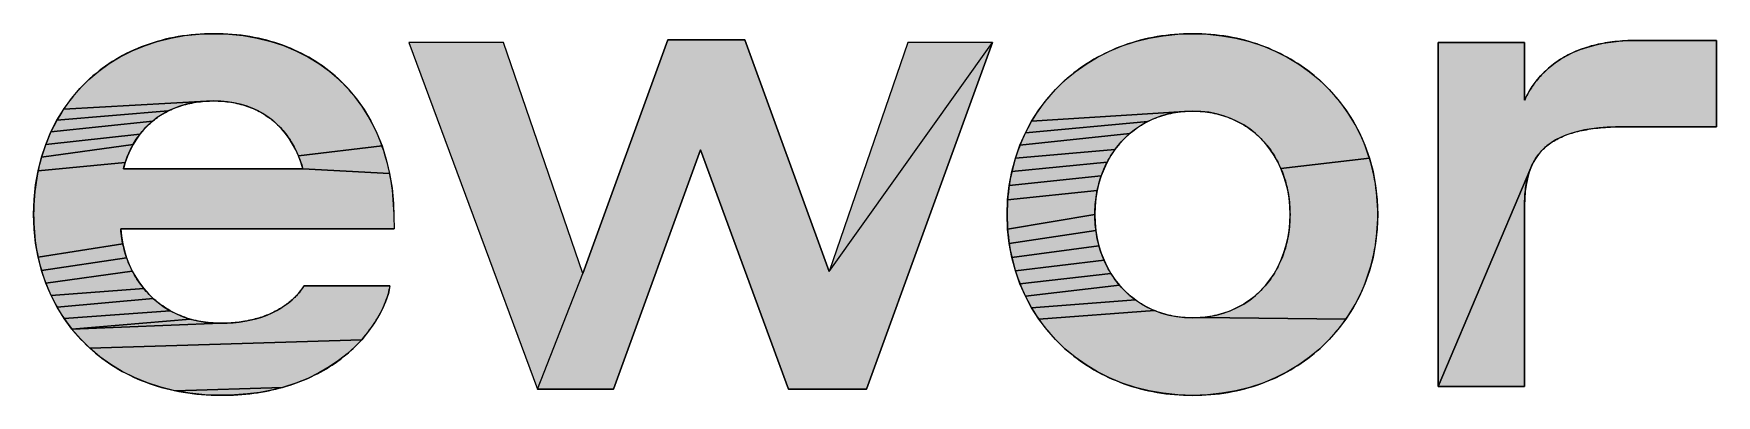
# Model space of a CAD drawing. Header units: millimetres. Extents: x 0 to 594, y 0 to 420.
# Drawn here: x 514.86 to 538.75, y 74.29 to 79.43 of the extents above; entities that cross this region are included whole.
import ezdxf

# ---------------------------------------------------------------- set-up
doc = ezdxf.new("R2010")
doc.units = ezdxf.units.MM
doc.header["$LTSCALE"] = 32.67
doc.layers.get('0').update_dxf_attribs({"linetype": 'CONTINUOUS'})

msp = doc.modelspace()

# ---------------------------------------------------------------- hatches: boundary and pattern name
at = {"linetype": 'CONTINUOUS'}
for points in [[(517.206, 79.421), (517.416, 79.428), (517.628, 79.421), (517.834, 79.401), (518.032, 79.366), (518.223, 79.319), (518.407, 79.259), (518.582, 79.186), (518.749, 79.101), (518.907, 79.004), (519.056, 78.896), (519.195, 78.776), (519.324, 78.645), (519.442, 78.503), (519.55, 78.351), (519.646, 78.188), (519.731, 78.016), (519.804, 77.834), (518.617, 77.693), (518.578, 77.779), (518.534, 77.86), (518.486, 77.937), (518.434, 78.009), (518.377, 78.076), (518.317, 78.138), (518.252, 78.195), (518.184, 78.247), (518.112, 78.293), (518.037, 78.335), (517.958, 78.371), (517.875, 78.402), (517.79, 78.427), (517.701, 78.447), (517.609, 78.461), (517.514, 78.47), (517.416, 78.472), (517.313, 78.469), (515.285, 78.358), (515.393, 78.507), (515.512, 78.647), (515.642, 78.776), (515.781, 78.895), (515.93, 79.003), (516.088, 79.099), (516.254, 79.184), (516.43, 79.257), (516.613, 79.318), (516.803, 79.366), (517.001, 79.4)], [(524.955, 79.342), (526.152, 76.049), (528.47, 79.303), (526.684, 74.378), (525.573, 74.378), (524.327, 77.777), (523.091, 74.378), (522.01, 74.378), (522.657, 76.02), (523.864, 79.342)], [(531.316, 79.428), (531.526, 79.421), (531.73, 79.399), (531.929, 79.364), (532.122, 79.315), (532.308, 79.254), (532.487, 79.179), (532.658, 79.093), (532.82, 78.995), (532.974, 78.886), (533.118, 78.766), (533.253, 78.635), (533.377, 78.495), (533.49, 78.345), (533.592, 78.187), (533.682, 78.019), (533.759, 77.844), (533.824, 77.661), (532.566, 77.514), (532.521, 77.61), (532.469, 77.7), (532.412, 77.786), (532.348, 77.867), (532.279, 77.942), (532.204, 78.011), (532.124, 78.075), (532.039, 78.132), (531.948, 78.182), (531.854, 78.225), (531.754, 78.261), (531.651, 78.29), (531.543, 78.311), (531.431, 78.323), (531.316, 78.328), (531.199, 78.323), (529.028, 78.187), (529.13, 78.345), (529.243, 78.495), (529.367, 78.635), (529.501, 78.766), (529.646, 78.886), (529.8, 78.995), (529.963, 79.093), (530.134, 79.179), (530.314, 79.254), (530.501, 79.315), (530.695, 79.364), (530.896, 79.399), (531.103, 79.421)], [(537.484, 79.329), (537.61, 79.332), (538.75, 79.332), (538.75, 78.106), (537.446, 78.106), (537.319, 78.104), (537.199, 78.098), (537.085, 78.089), (536.979, 78.076), (536.878, 78.06), (536.784, 78.039), (536.696, 78.015), (536.614, 77.987), (536.539, 77.955), (536.468, 77.919), (536.404, 77.879), (536.345, 77.835), (536.287, 77.783), (536.235, 77.726), (536.19, 77.663), (536.15, 77.596), (536.116, 77.524), (534.8, 74.417), (534.8, 79.303), (536.027, 79.303), (536.027, 78.482), (536.055, 78.542), (536.091, 78.608), (536.136, 78.678), (536.189, 78.752), (536.253, 78.827), (536.327, 78.902), (536.39, 78.958), (536.46, 79.012), (536.537, 79.064), (536.622, 79.113), (536.714, 79.159), (536.815, 79.201), (536.924, 79.238), (537.042, 79.27), (537.143, 79.292), (537.25, 79.309), (537.364, 79.321)], [(516.849, 78.367), (516.768, 78.33), (515.188, 78.2), (515.285, 78.358), (517.313, 78.469), (517.213, 78.46), (517.116, 78.446), (517.023, 78.425), (516.934, 78.399)], [(516.423, 78.067), (516.367, 78), (515.03, 77.856), (515.103, 78.032), (516.548, 78.187), (516.484, 78.13)], [(516.617, 78.24), (516.548, 78.187), (515.103, 78.032), (515.188, 78.2), (516.768, 78.33), (516.69, 78.287)], [(530.5, 78.072), (530.42, 78.008), (528.862, 77.844), (528.939, 78.019), (530.677, 78.18), (530.586, 78.129)], [(530.772, 78.224), (530.677, 78.18), (528.939, 78.019), (529.028, 78.187), (531.199, 78.323), (531.086, 78.31), (530.977, 78.289), (530.873, 78.26)], [(516.316, 77.929), (516.27, 77.853), (514.969, 77.672), (515.03, 77.856), (516.367, 78)], [(530.275, 77.863), (530.211, 77.782), (528.797, 77.661), (528.862, 77.844), (530.42, 78.008), (530.345, 77.939)], [(516.191, 77.688), (516.159, 77.599), (514.921, 77.48), (514.969, 77.672), (516.27, 77.853), (516.228, 77.773)], [(519.804, 77.834), (519.865, 77.643), (519.912, 77.443), (518.681, 77.507), (518.651, 77.602), (518.617, 77.693)], [(530.153, 77.696), (530.101, 77.605), (528.747, 77.47), (528.797, 77.661), (530.211, 77.782)], [(533.824, 77.661), (533.875, 77.47), (533.912, 77.273), (533.935, 77.07), (533.942, 76.86), (533.935, 76.65), (533.912, 76.447), (533.875, 76.249), (533.824, 76.059), (533.759, 75.876), (533.682, 75.7), (533.592, 75.533), (533.49, 75.374), (531.431, 75.396), (531.543, 75.409), (531.651, 75.43), (531.754, 75.458), (531.854, 75.494), (531.948, 75.538), (532.039, 75.588), (532.124, 75.645), (532.204, 75.708), (532.279, 75.778), (532.348, 75.853), (532.412, 75.934), (532.469, 76.019), (532.521, 76.11), (532.566, 76.206), (532.605, 76.306), (532.638, 76.409), (532.663, 76.517), (532.682, 76.628), (532.693, 76.743), (532.697, 76.86), (532.693, 76.977), (532.682, 77.092), (532.663, 77.203), (532.638, 77.31), (532.605, 77.414), (532.566, 77.514)], [(518.681, 77.507), (519.912, 77.443), (519.947, 77.234), (519.968, 77.017), (519.975, 76.657), (516.093, 76.657), (516.105, 76.55), (516.123, 76.445), (514.921, 76.256), (514.886, 76.451), (514.865, 76.653), (514.857, 76.86), (514.865, 77.073), (514.886, 77.28), (514.921, 77.48), (516.159, 77.599), (516.132, 77.507)], [(530.056, 77.51), (530.017, 77.41), (528.71, 77.273), (528.747, 77.47), (530.101, 77.605)], [(536.027, 76.985), (536.027, 74.417), (534.8, 74.417), (536.116, 77.524), (536.088, 77.447), (536.066, 77.365), (536.048, 77.278), (536.036, 77.186), (536.029, 77.088)], [(529.94, 77.089), (529.929, 76.976), (529.925, 76.86), (528.687, 76.65), (528.68, 76.86), (528.687, 77.07), (529.959, 77.2)], [(529.984, 77.307), (529.959, 77.2), (528.687, 77.07), (528.71, 77.273), (530.017, 77.41)], [(529.929, 76.744), (529.94, 76.631), (528.71, 76.447), (528.687, 76.65), (529.925, 76.86)], [(529.959, 76.52), (529.984, 76.413), (528.747, 76.249), (528.71, 76.447), (529.94, 76.631)], [(516.148, 76.343), (516.178, 76.244), (514.969, 76.066), (514.921, 76.256), (516.123, 76.445)], [(516.215, 76.149), (516.258, 76.057), (515.031, 75.884), (514.969, 76.066), (516.178, 76.244)], [(530.017, 76.31), (530.056, 76.21), (528.797, 76.059), (528.747, 76.249), (529.984, 76.413)], [(516.361, 75.887), (516.421, 75.809), (515.105, 75.709), (515.031, 75.884), (516.258, 76.057), (516.307, 75.97)], [(530.101, 76.115), (530.153, 76.024), (528.862, 75.876), (528.797, 76.059), (530.056, 76.21)], [(530.211, 75.938), (530.275, 75.857), (528.939, 75.7), (528.862, 75.876), (530.153, 76.024)], [(516.486, 75.735), (516.556, 75.666), (515.192, 75.542), (515.105, 75.709), (516.421, 75.809)], [(518.68, 75.816), (518.7, 75.846), (519.917, 75.846), (519.894, 75.739), (519.854, 75.62), (519.797, 75.491), (519.722, 75.357), (519.628, 75.22), (519.516, 75.082), (515.655, 74.961), (515.523, 75.092), (515.401, 75.233), (517.513, 75.315), (517.605, 75.317), (517.692, 75.322), (517.775, 75.331), (517.854, 75.343), (517.928, 75.357), (518.016, 75.379), (518.098, 75.404), (518.174, 75.432), (518.244, 75.463), (518.308, 75.496), (518.367, 75.53), (518.421, 75.565), (518.47, 75.601), (518.528, 75.648), (518.577, 75.695), (518.619, 75.739), (518.653, 75.779)], [(530.42, 75.711), (530.5, 75.648), (529.028, 75.533), (528.939, 75.7), (530.275, 75.857), (530.345, 75.781)], [(516.712, 75.545), (516.797, 75.493), (515.29, 75.383), (515.192, 75.542), (516.556, 75.666), (516.632, 75.603)], [(530.677, 75.539), (530.772, 75.496), (529.13, 75.374), (529.028, 75.533), (530.5, 75.648), (530.586, 75.59)], [(516.981, 75.408), (517.079, 75.375), (515.401, 75.233), (515.29, 75.383), (516.797, 75.493), (516.887, 75.448)], [(517.513, 75.315), (515.401, 75.233), (517.079, 75.375), (517.182, 75.349), (517.288, 75.33), (517.399, 75.319)], [(531.316, 75.392), (531.431, 75.396), (533.49, 75.374), (533.377, 75.225), (533.253, 75.084), (533.118, 74.954), (532.974, 74.834), (532.82, 74.725), (532.658, 74.627), (532.487, 74.54), (532.308, 74.466), (532.122, 74.404), (531.929, 74.355), (531.73, 74.32), (531.526, 74.298), (531.316, 74.291), (531.103, 74.298), (530.896, 74.32), (530.695, 74.355), (530.501, 74.404), (530.314, 74.466), (530.134, 74.54), (529.963, 74.627), (529.8, 74.725), (529.646, 74.834), (529.501, 74.954), (529.367, 75.084), (529.243, 75.225), (529.13, 75.374), (530.772, 75.496), (530.873, 75.459), (530.977, 75.43), (531.086, 75.409), (531.199, 75.396)], [(519.418, 74.98), (519.309, 74.881), (519.188, 74.785), (519.054, 74.694), (518.908, 74.61), (518.75, 74.532), (518.578, 74.464), (518.393, 74.405), (516.864, 74.357), (516.664, 74.406), (516.472, 74.469), (516.29, 74.544), (516.116, 74.631), (515.953, 74.73), (515.799, 74.84), (515.655, 74.961), (519.516, 75.082)], [(518.235, 74.366), (518.068, 74.334), (517.893, 74.311), (517.707, 74.297), (517.513, 74.292), (517.289, 74.299), (517.073, 74.321), (516.864, 74.357), (518.393, 74.405)]]:
    msp.add_hatch(color=7, dxfattribs=at).paths.add_polyline_path(points)

# ---------------------------------------------------------------- linework, layer by layer
at = {"color": 7, "linetype": 'CONTINUOUS'}
for p, q in [((523.864, 79.342), (522.657, 76.02)), ((524.955, 79.342), (523.864, 79.342)), ((526.152, 76.049), (524.955, 79.342)), ((538.75, 79.332), (537.61, 79.332)), ((538.75, 78.106), (538.75, 79.332)), ((521.527, 79.303), (520.185, 79.303)), ((520.185, 79.303), (522.01, 74.378)), ((522.657, 76.02), (521.527, 79.303)), ((527.272, 79.303), (526.152, 76.049)), ((526.684, 74.378), (528.47, 79.303)), ((528.47, 79.303), (527.272, 79.303)), ((536.027, 79.303), (534.8, 79.303)), ((534.8, 79.303), (534.8, 74.417)), ((536.027, 78.482), (536.027, 79.303)), ((537.446, 78.106), (538.75, 78.106)), ((523.091, 74.378), (524.327, 77.777)), ((524.327, 77.777), (525.573, 74.378)), ((518.681, 77.507), (516.132, 77.507)), ((536.027, 74.417), (536.027, 76.985)), ((516.093, 76.657), (519.975, 76.657)), ((519.917, 75.846), (518.7, 75.846)), ((522.01, 74.378), (523.091, 74.378)), ((525.573, 74.378), (526.684, 74.378)), ((534.8, 74.417), (536.027, 74.417))]:
    msp.add_line(p, q, dxfattribs=at)
for points in [[(517.416, 79.428), (517.351, 79.428), (517.285, 79.426), (517.221, 79.422), (517.157, 79.418), (517.094, 79.411), (517.031, 79.404), (516.969, 79.395), (516.907, 79.386), (516.846, 79.374), (516.786, 79.362), (516.727, 79.348), (516.668, 79.333), (516.61, 79.317), (516.553, 79.3), (516.496, 79.281), (516.44, 79.261), (516.385, 79.24), (516.331, 79.218), (516.277, 79.195), (516.224, 79.17), (516.172, 79.145), (516.121, 79.118), (516.071, 79.09), (516.022, 79.061), (515.973, 79.031), (515.925, 79), (515.878, 78.967), (515.832, 78.934), (515.787, 78.9), (515.743, 78.864), (515.7, 78.828), (515.657, 78.791), (515.616, 78.752), (515.576, 78.713), (515.536, 78.672), (515.498, 78.631), (515.46, 78.588), (515.424, 78.545), (515.388, 78.501), (515.354, 78.456), (515.321, 78.41), (515.288, 78.363), (515.257, 78.315), (515.227, 78.266), (515.198, 78.216), (515.17, 78.166), (515.143, 78.114), (515.117, 78.062), (515.093, 78.009), (515.069, 77.955), (515.047, 77.901), (515.026, 77.845), (515.006, 77.789), (514.987, 77.732), (514.97, 77.674), (514.953, 77.616), (514.938, 77.557), (514.924, 77.497), (514.912, 77.436), (514.901, 77.375), (514.891, 77.313), (514.882, 77.25), (514.874, 77.187), (514.868, 77.123), (514.864, 77.058), (514.86, 76.992), (514.858, 76.927), (514.857, 76.86)], [(517.206, 79.421), (517.416, 79.428), (517.628, 79.421), (517.834, 79.401), (518.032, 79.366), (518.223, 79.319), (518.407, 79.259), (518.582, 79.186), (518.749, 79.101), (518.907, 79.004), (519.056, 78.896), (519.195, 78.776), (519.324, 78.645), (519.442, 78.503), (519.55, 78.351), (519.646, 78.188), (519.731, 78.016), (519.804, 77.834), (518.617, 77.693), (518.578, 77.779), (518.534, 77.86), (518.486, 77.937), (518.434, 78.009), (518.377, 78.076), (518.317, 78.138), (518.252, 78.195), (518.184, 78.247), (518.112, 78.293), (518.037, 78.335), (517.958, 78.371), (517.875, 78.402), (517.79, 78.427), (517.701, 78.447), (517.609, 78.461), (517.514, 78.47), (517.416, 78.472), (517.313, 78.469), (515.285, 78.358), (515.393, 78.507), (515.512, 78.647), (515.642, 78.776), (515.781, 78.895), (515.93, 79.003), (516.088, 79.099), (516.254, 79.184), (516.43, 79.257), (516.613, 79.318), (516.803, 79.366), (517.001, 79.4), (517.206, 79.421)], [(519.975, 76.792), (519.974, 76.863), (519.972, 76.932), (519.969, 77.001), (519.964, 77.069), (519.958, 77.137), (519.951, 77.203), (519.942, 77.269), (519.932, 77.334), (519.921, 77.398), (519.909, 77.461), (519.895, 77.524), (519.88, 77.585), (519.864, 77.646), (519.846, 77.706), (519.828, 77.765), (519.808, 77.823), (519.787, 77.881), (519.765, 77.937), (519.742, 77.993), (519.717, 78.047), (519.691, 78.101), (519.665, 78.154), (519.637, 78.205), (519.608, 78.256), (519.578, 78.306), (519.547, 78.355), (519.515, 78.403), (519.481, 78.45), (519.447, 78.496), (519.412, 78.541), (519.375, 78.585), (519.338, 78.629), (519.3, 78.671), (519.26, 78.712), (519.22, 78.751), (519.179, 78.79), (519.137, 78.828), (519.093, 78.865), (519.049, 78.901), (519.004, 78.935), (518.958, 78.969), (518.911, 79.001), (518.864, 79.032), (518.815, 79.063), (518.766, 79.092), (518.715, 79.12), (518.664, 79.146), (518.612, 79.172), (518.559, 79.196), (518.506, 79.22), (518.451, 79.242), (518.396, 79.263), (518.34, 79.283), (518.284, 79.301), (518.226, 79.318), (518.168, 79.334), (518.109, 79.349), (518.049, 79.363), (517.989, 79.375), (517.928, 79.386), (517.866, 79.396), (517.804, 79.405), (517.741, 79.412), (517.677, 79.418), (517.613, 79.422), (517.548, 79.426), (517.483, 79.428), (517.416, 79.428)], [(524.955, 79.342), (526.152, 76.049), (528.47, 79.303), (526.684, 74.378), (525.573, 74.378), (524.327, 77.777), (523.091, 74.378), (522.01, 74.378), (522.657, 76.02), (523.864, 79.342), (524.955, 79.342)], [(531.316, 79.428), (531.25, 79.428), (531.186, 79.426), (531.121, 79.422), (531.058, 79.418), (530.994, 79.412), (530.932, 79.404), (530.87, 79.396), (530.808, 79.386), (530.747, 79.375), (530.687, 79.362), (530.627, 79.349), (530.568, 79.334), (530.509, 79.318), (530.452, 79.3), (530.394, 79.282), (530.338, 79.262), (530.282, 79.242), (530.227, 79.22), (530.173, 79.196), (530.119, 79.172), (530.066, 79.147), (530.014, 79.12), (529.963, 79.093), (529.912, 79.064), (529.863, 79.035), (529.814, 79.004), (529.766, 78.972), (529.718, 78.939), (529.672, 78.905), (529.626, 78.871), (529.582, 78.835), (529.538, 78.798), (529.495, 78.76), (529.453, 78.722), (529.412, 78.682), (529.373, 78.641), (529.334, 78.6), (529.295, 78.557), (529.258, 78.514), (529.222, 78.47), (529.187, 78.425), (529.154, 78.379), (529.121, 78.332), (529.089, 78.284), (529.058, 78.236), (529.028, 78.187), (529, 78.137), (528.972, 78.086), (528.946, 78.034), (528.921, 77.982), (528.897, 77.929), (528.874, 77.875), (528.853, 77.821), (528.832, 77.765), (528.813, 77.709), (528.795, 77.653), (528.778, 77.595), (528.763, 77.537), (528.749, 77.479), (528.736, 77.42), (528.724, 77.36), (528.714, 77.299), (528.705, 77.238), (528.697, 77.177), (528.691, 77.114), (528.686, 77.052), (528.683, 76.988), (528.68, 76.924), (528.68, 76.86)], [(531.316, 79.428), (531.526, 79.421), (531.73, 79.399), (531.929, 79.364), (532.122, 79.315), (532.308, 79.254), (532.487, 79.179), (532.658, 79.093), (532.82, 78.995), (532.974, 78.886), (533.118, 78.766), (533.253, 78.635), (533.377, 78.495), (533.49, 78.345), (533.592, 78.187), (533.682, 78.019), (533.759, 77.844), (533.824, 77.661), (532.566, 77.514), (532.521, 77.61), (532.469, 77.7), (532.412, 77.786), (532.348, 77.867), (532.279, 77.942), (532.204, 78.011), (532.124, 78.075), (532.039, 78.132), (531.948, 78.182), (531.854, 78.225), (531.754, 78.261), (531.651, 78.29), (531.543, 78.311), (531.431, 78.323), (531.316, 78.328), (531.199, 78.323), (529.028, 78.187), (529.13, 78.345), (529.243, 78.495), (529.367, 78.635), (529.501, 78.766), (529.646, 78.886), (529.8, 78.995), (529.963, 79.093), (530.134, 79.179), (530.314, 79.254), (530.501, 79.315), (530.695, 79.364), (530.896, 79.399), (531.103, 79.421), (531.316, 79.428)], [(533.942, 76.86), (533.941, 76.924), (533.939, 76.988), (533.936, 77.052), (533.931, 77.114), (533.925, 77.177), (533.917, 77.238), (533.908, 77.299), (533.897, 77.36), (533.886, 77.42), (533.873, 77.479), (533.859, 77.537), (533.843, 77.595), (533.826, 77.653), (533.808, 77.709), (533.789, 77.765), (533.768, 77.821), (533.747, 77.875), (533.724, 77.929), (533.7, 77.982), (533.674, 78.034), (533.648, 78.086), (533.62, 78.137), (533.592, 78.187), (533.562, 78.236), (533.531, 78.284), (533.499, 78.332), (533.466, 78.379), (533.432, 78.425), (533.397, 78.47), (533.361, 78.514), (533.324, 78.557), (533.286, 78.6), (533.247, 78.641), (533.207, 78.682), (533.166, 78.722), (533.124, 78.76), (533.081, 78.798), (533.038, 78.835), (532.993, 78.871), (532.948, 78.905), (532.901, 78.939), (532.854, 78.972), (532.806, 79.004), (532.757, 79.035), (532.708, 79.064), (532.658, 79.093), (532.606, 79.12), (532.555, 79.147), (532.502, 79.172), (532.449, 79.196), (532.394, 79.22), (532.34, 79.242), (532.284, 79.262), (532.228, 79.282), (532.171, 79.3), (532.114, 79.318), (532.056, 79.334), (531.997, 79.349), (531.938, 79.362), (531.878, 79.375), (531.818, 79.386), (531.757, 79.396), (531.695, 79.404), (531.633, 79.412), (531.571, 79.418), (531.508, 79.422), (531.444, 79.426), (531.38, 79.428), (531.316, 79.428)], [(537.484, 79.329), (537.61, 79.332), (538.75, 79.332), (538.75, 78.106), (537.446, 78.106), (537.319, 78.104), (537.199, 78.098), (537.085, 78.089), (536.979, 78.076), (536.878, 78.06), (536.784, 78.039), (536.696, 78.015), (536.614, 77.987), (536.539, 77.955), (536.468, 77.919), (536.404, 77.879), (536.345, 77.835), (536.287, 77.783), (536.235, 77.726), (536.19, 77.663), (536.15, 77.596), (536.116, 77.524), (534.8, 74.417), (534.8, 79.303), (536.027, 79.303), (536.027, 78.482), (536.055, 78.542), (536.091, 78.608), (536.136, 78.678), (536.189, 78.752), (536.253, 78.827), (536.327, 78.902), (536.39, 78.958), (536.46, 79.012), (536.537, 79.064), (536.622, 79.113), (536.714, 79.159), (536.815, 79.201), (536.924, 79.238), (537.042, 79.27), (537.143, 79.292), (537.25, 79.309), (537.364, 79.321), (537.484, 79.329)], [(537.61, 79.332), (537.57, 79.332), (537.53, 79.331), (537.491, 79.329), (537.453, 79.328), (537.416, 79.325), (537.379, 79.323), (537.342, 79.319), (537.306, 79.316), (537.271, 79.311), (537.237, 79.307), (537.203, 79.302), (537.169, 79.296), (537.137, 79.29), (537.105, 79.284), (537.073, 79.277), (537.042, 79.27), (537.007, 79.262), (536.974, 79.253), (536.94, 79.243), (536.908, 79.233), (536.876, 79.223), (536.845, 79.212), (536.815, 79.201), (536.785, 79.19), (536.756, 79.178), (536.728, 79.166), (536.7, 79.153), (536.673, 79.14), (536.647, 79.127), (536.622, 79.113), (536.593, 79.097), (536.564, 79.081), (536.537, 79.064), (536.51, 79.047), (536.485, 79.03), (536.46, 79.012), (536.436, 78.994), (536.412, 78.976), (536.39, 78.958), (536.368, 78.939), (536.347, 78.921), (536.327, 78.902), (536.305, 78.882), (536.285, 78.861), (536.265, 78.841), (536.246, 78.82), (536.228, 78.8), (536.211, 78.779), (536.194, 78.759), (536.179, 78.738), (536.164, 78.718), (536.149, 78.698), (536.136, 78.678), (536.123, 78.659), (536.11, 78.639), (536.099, 78.62), (536.088, 78.601), (536.077, 78.583), (536.067, 78.565), (536.058, 78.548), (536.049, 78.53), (536.041, 78.514), (536.034, 78.498), (536.027, 78.482)], [(516.849, 78.367), (516.768, 78.33), (515.188, 78.2), (515.285, 78.358), (517.313, 78.469), (517.213, 78.46), (517.116, 78.446), (517.023, 78.425), (516.934, 78.399), (516.849, 78.367)], [(516.132, 77.507), (516.14, 77.536), (516.148, 77.565), (516.157, 77.593), (516.166, 77.622), (516.176, 77.649), (516.186, 77.677), (516.197, 77.704), (516.208, 77.73), (516.22, 77.756), (516.232, 77.782), (516.245, 77.807), (516.258, 77.832), (516.272, 77.857), (516.286, 77.881), (516.3, 77.904), (516.315, 77.928), (516.331, 77.951), (516.347, 77.973), (516.363, 77.995), (516.38, 78.016), (516.397, 78.037), (516.415, 78.058), (516.433, 78.078), (516.451, 78.098), (516.47, 78.117), (516.49, 78.136), (516.51, 78.154), (516.53, 78.172), (516.55, 78.189), (516.571, 78.206), (516.593, 78.222), (516.615, 78.238), (516.637, 78.254), (516.66, 78.269), (516.683, 78.283), (516.707, 78.297), (516.73, 78.31), (516.755, 78.323), (516.78, 78.336), (516.805, 78.348), (516.83, 78.359), (516.856, 78.37), (516.882, 78.38), (516.909, 78.39), (516.936, 78.399), (516.963, 78.408), (516.991, 78.416), (517.019, 78.424), (517.047, 78.431), (517.076, 78.437), (517.105, 78.443), (517.135, 78.449), (517.165, 78.454), (517.195, 78.458), (517.226, 78.462), (517.257, 78.465), (517.288, 78.468), (517.32, 78.47), (517.352, 78.471), (517.384, 78.472), (517.416, 78.472)], [(517.416, 78.472), (517.448, 78.472), (517.479, 78.471), (517.509, 78.47), (517.54, 78.468), (517.57, 78.465), (517.6, 78.462), (517.629, 78.458), (517.658, 78.454), (517.687, 78.449), (517.716, 78.444), (517.744, 78.438), (517.772, 78.431), (517.8, 78.424), (517.827, 78.417), (517.854, 78.408), (517.881, 78.4), (517.907, 78.39), (517.933, 78.381), (517.959, 78.37), (517.985, 78.359), (518.01, 78.348), (518.034, 78.336), (518.059, 78.324), (518.083, 78.311), (518.106, 78.297), (518.129, 78.283), (518.152, 78.268), (518.175, 78.253), (518.197, 78.238), (518.219, 78.221), (518.24, 78.205), (518.261, 78.188), (518.282, 78.17), (518.302, 78.152), (518.322, 78.133), (518.342, 78.114), (518.361, 78.094), (518.379, 78.074), (518.398, 78.053), (518.415, 78.032), (518.433, 78.01), (518.45, 77.988), (518.466, 77.965), (518.483, 77.942), (518.498, 77.918), (518.514, 77.894), (518.529, 77.87), (518.543, 77.845), (518.557, 77.819), (518.571, 77.793), (518.584, 77.766), (518.596, 77.739), (518.609, 77.712), (518.62, 77.684), (518.632, 77.656), (518.642, 77.627), (518.653, 77.597), (518.663, 77.568), (518.672, 77.537), (518.681, 77.507)], [(516.423, 78.067), (516.367, 78), (515.03, 77.856), (515.103, 78.032), (516.548, 78.187), (516.484, 78.13), (516.423, 78.067)], [(516.617, 78.24), (516.548, 78.187), (515.103, 78.032), (515.188, 78.2), (516.768, 78.33), (516.69, 78.287), (516.617, 78.24)], [(530.5, 78.072), (530.42, 78.008), (528.862, 77.844), (528.939, 78.019), (530.677, 78.18), (530.586, 78.129), (530.5, 78.072)], [(530.772, 78.224), (530.677, 78.18), (528.939, 78.019), (529.028, 78.187), (531.199, 78.323), (531.086, 78.31), (530.977, 78.289), (530.873, 78.26), (530.772, 78.224)], [(529.925, 76.86), (529.926, 76.896), (529.927, 76.931), (529.929, 76.966), (529.931, 77.001), (529.934, 77.035), (529.938, 77.07), (529.942, 77.104), (529.948, 77.138), (529.953, 77.171), (529.96, 77.204), (529.967, 77.237), (529.975, 77.27), (529.983, 77.302), (529.992, 77.334), (530.002, 77.366), (530.012, 77.397), (530.023, 77.428), (530.035, 77.458), (530.047, 77.489), (530.059, 77.518), (530.073, 77.548), (530.087, 77.577), (530.101, 77.605), (530.116, 77.633), (530.132, 77.661), (530.148, 77.688), (530.165, 77.715), (530.183, 77.742), (530.201, 77.768), (530.219, 77.793), (530.238, 77.818), (530.258, 77.842), (530.278, 77.866), (530.299, 77.89), (530.32, 77.913), (530.341, 77.935), (530.364, 77.957), (530.386, 77.979), (530.41, 78), (530.433, 78.02), (530.458, 78.04), (530.482, 78.059), (530.508, 78.077), (530.533, 78.095), (530.559, 78.113), (530.586, 78.129), (530.613, 78.146), (530.641, 78.161), (530.669, 78.176), (530.697, 78.19), (530.726, 78.204), (530.755, 78.217), (530.785, 78.229), (530.815, 78.241), (530.846, 78.252), (530.877, 78.262), (530.908, 78.271), (530.94, 78.28), (530.973, 78.288), (531.005, 78.296), (531.038, 78.302), (531.072, 78.308), (531.105, 78.313), (531.139, 78.318), (531.174, 78.321), (531.209, 78.324), (531.244, 78.326), (531.28, 78.327), (531.316, 78.328)], [(531.316, 78.328), (531.351, 78.327), (531.386, 78.326), (531.421, 78.324), (531.456, 78.321), (531.49, 78.318), (531.524, 78.313), (531.557, 78.308), (531.59, 78.303), (531.623, 78.296), (531.655, 78.289), (531.687, 78.281), (531.719, 78.272), (531.75, 78.263), (531.781, 78.253), (531.811, 78.242), (531.841, 78.23), (531.87, 78.218), (531.9, 78.205), (531.928, 78.192), (531.957, 78.178), (531.984, 78.163), (532.012, 78.148), (532.039, 78.132), (532.065, 78.115), (532.091, 78.098), (532.117, 78.08), (532.142, 78.061), (532.166, 78.042), (532.19, 78.023), (532.214, 78.003), (532.237, 77.982), (532.26, 77.961), (532.282, 77.939), (532.303, 77.917), (532.324, 77.894), (532.345, 77.87), (532.365, 77.846), (532.385, 77.822), (532.404, 77.797), (532.422, 77.772), (532.44, 77.746), (532.457, 77.719), (532.474, 77.693), (532.49, 77.665), (532.506, 77.638), (532.521, 77.61), (532.535, 77.581), (532.549, 77.552), (532.563, 77.523), (532.575, 77.493), (532.588, 77.463), (532.599, 77.432), (532.61, 77.401), (532.62, 77.37), (532.63, 77.338), (532.639, 77.306), (532.647, 77.273), (532.655, 77.241), (532.662, 77.207), (532.669, 77.174), (532.674, 77.14), (532.68, 77.106), (532.684, 77.072), (532.688, 77.037), (532.691, 77.002), (532.693, 76.967), (532.695, 76.932), (532.696, 76.896), (532.697, 76.86)], [(516.316, 77.929), (516.27, 77.853), (514.969, 77.672), (515.03, 77.856), (516.367, 78), (516.316, 77.929)], [(530.275, 77.863), (530.211, 77.782), (528.797, 77.661), (528.862, 77.844), (530.42, 78.008), (530.345, 77.939), (530.275, 77.863)], [(536.027, 76.985), (536.027, 77.018), (536.028, 77.051), (536.029, 77.082), (536.03, 77.114), (536.032, 77.144), (536.035, 77.175), (536.038, 77.204), (536.042, 77.234), (536.046, 77.262), (536.05, 77.291), (536.056, 77.318), (536.061, 77.346), (536.067, 77.372), (536.074, 77.399), (536.081, 77.424), (536.089, 77.449), (536.097, 77.474), (536.106, 77.498), (536.116, 77.522), (536.126, 77.545), (536.136, 77.568), (536.147, 77.59), (536.159, 77.612), (536.171, 77.633), (536.184, 77.654), (536.197, 77.674), (536.211, 77.694), (536.226, 77.713), (536.241, 77.732), (536.257, 77.751), (536.273, 77.769), (536.29, 77.786), (536.308, 77.803), (536.326, 77.819), (536.345, 77.835), (536.363, 77.85), (536.382, 77.863), (536.401, 77.877), (536.42, 77.89), (536.441, 77.903), (536.461, 77.915), (536.483, 77.927), (536.505, 77.938), (536.527, 77.949), (536.55, 77.96), (536.574, 77.971), (536.598, 77.98), (536.623, 77.99), (536.648, 77.999), (536.674, 78.008), (536.701, 78.016), (536.728, 78.024), (536.756, 78.032), (536.784, 78.039), (536.813, 78.046), (536.843, 78.053), (536.873, 78.059), (536.904, 78.064), (536.936, 78.07), (536.968, 78.075), (537.001, 78.079), (537.034, 78.084), (537.068, 78.087), (537.103, 78.091), (537.138, 78.094), (537.174, 78.097), (537.211, 78.099), (537.249, 78.101), (537.287, 78.103), (537.325, 78.104), (537.365, 78.105), (537.405, 78.105), (537.446, 78.106)], [(516.191, 77.688), (516.159, 77.599), (514.921, 77.48), (514.969, 77.672), (516.27, 77.853), (516.228, 77.773), (516.191, 77.688)], [(519.804, 77.834), (519.865, 77.643), (519.912, 77.443), (518.681, 77.507), (518.651, 77.602), (518.617, 77.693), (519.804, 77.834)], [(530.153, 77.696), (530.101, 77.605), (528.747, 77.47), (528.797, 77.661), (530.211, 77.782), (530.153, 77.696)], [(533.824, 77.661), (533.875, 77.47), (533.912, 77.273), (533.935, 77.07), (533.942, 76.86), (533.935, 76.65), (533.912, 76.447), (533.875, 76.249), (533.824, 76.059), (533.759, 75.876), (533.682, 75.7), (533.592, 75.533), (533.49, 75.374), (531.431, 75.396), (531.543, 75.409), (531.651, 75.43), (531.754, 75.458), (531.854, 75.494), (531.948, 75.538), (532.039, 75.588), (532.124, 75.645), (532.204, 75.708), (532.279, 75.778), (532.348, 75.853), (532.412, 75.934), (532.469, 76.019), (532.521, 76.11), (532.566, 76.206), (532.605, 76.306), (532.638, 76.409), (532.663, 76.517), (532.682, 76.628), (532.693, 76.743), (532.697, 76.86), (532.693, 76.977), (532.682, 77.092), (532.663, 77.203), (532.638, 77.31), (532.605, 77.414), (532.566, 77.514), (533.824, 77.661)], [(518.681, 77.507), (519.912, 77.443), (519.947, 77.234), (519.968, 77.017), (519.975, 76.657), (516.093, 76.657), (516.105, 76.55), (516.123, 76.445), (514.921, 76.256), (514.886, 76.451), (514.865, 76.653), (514.857, 76.86), (514.865, 77.073), (514.886, 77.28), (514.921, 77.48), (516.159, 77.599), (516.132, 77.507), (518.681, 77.507)], [(530.056, 77.51), (530.017, 77.41), (528.71, 77.273), (528.747, 77.47), (530.101, 77.605), (530.056, 77.51)], [(536.027, 76.985), (536.027, 74.417), (534.8, 74.417), (536.116, 77.524), (536.088, 77.447), (536.066, 77.365), (536.048, 77.278), (536.036, 77.186), (536.029, 77.088), (536.027, 76.985)], [(529.94, 77.089), (529.929, 76.976), (529.925, 76.86), (528.687, 76.65), (528.68, 76.86), (528.687, 77.07), (529.959, 77.2), (529.94, 77.089)], [(529.984, 77.307), (529.959, 77.2), (528.687, 77.07), (528.71, 77.273), (530.017, 77.41), (529.984, 77.307)], [(514.857, 76.86), (514.858, 76.796), (514.86, 76.733), (514.863, 76.671), (514.868, 76.609), (514.874, 76.547), (514.881, 76.486), (514.89, 76.425), (514.899, 76.365), (514.91, 76.306), (514.923, 76.247), (514.936, 76.189), (514.951, 76.131), (514.967, 76.074), (514.984, 76.018), (515.003, 75.962), (515.022, 75.907), (515.043, 75.853), (515.065, 75.799), (515.088, 75.746), (515.112, 75.694), (515.138, 75.643), (515.164, 75.592), (515.192, 75.542), (515.221, 75.493), (515.25, 75.444), (515.281, 75.396), (515.314, 75.35), (515.347, 75.304), (515.381, 75.258), (515.416, 75.214), (515.452, 75.171), (515.49, 75.128), (515.528, 75.086), (515.568, 75.045), (515.608, 75.006), (515.649, 74.967), (515.692, 74.929), (515.735, 74.892), (515.78, 74.856), (515.825, 74.82), (515.871, 74.786), (515.918, 74.753), (515.966, 74.721), (516.015, 74.69), (516.065, 74.66), (516.116, 74.631), (516.168, 74.604), (516.221, 74.577), (516.274, 74.551), (516.329, 74.527), (516.384, 74.503), (516.44, 74.481), (516.497, 74.46), (516.555, 74.44), (516.613, 74.421), (516.672, 74.404), (516.733, 74.388), (516.794, 74.373), (516.855, 74.359), (516.918, 74.346), (516.981, 74.335), (517.045, 74.325), (517.11, 74.316), (517.175, 74.309), (517.241, 74.303), (517.308, 74.298), (517.376, 74.294), (517.444, 74.292), (517.513, 74.292)], [(528.68, 76.86), (528.68, 76.796), (528.683, 76.732), (528.686, 76.668), (528.691, 76.606), (528.697, 76.543), (528.705, 76.482), (528.714, 76.421), (528.724, 76.36), (528.736, 76.3), (528.749, 76.241), (528.763, 76.182), (528.778, 76.124), (528.795, 76.067), (528.813, 76.01), (528.832, 75.955), (528.853, 75.899), (528.874, 75.845), (528.897, 75.791), (528.921, 75.738), (528.946, 75.685), (528.972, 75.634), (529, 75.583), (529.028, 75.533), (529.058, 75.484), (529.089, 75.435), (529.121, 75.388), (529.154, 75.341), (529.187, 75.295), (529.222, 75.25), (529.258, 75.206), (529.295, 75.162), (529.334, 75.12), (529.373, 75.078), (529.412, 75.038), (529.453, 74.998), (529.495, 74.959), (529.538, 74.922), (529.582, 74.885), (529.626, 74.849), (529.672, 74.814), (529.718, 74.78), (529.766, 74.748), (529.814, 74.716), (529.863, 74.685), (529.912, 74.655), (529.963, 74.627), (530.014, 74.599), (530.066, 74.573), (530.119, 74.547), (530.173, 74.523), (530.227, 74.5), (530.282, 74.478), (530.338, 74.457), (530.394, 74.438), (530.452, 74.419), (530.509, 74.402), (530.568, 74.386), (530.627, 74.371), (530.687, 74.357), (530.747, 74.345), (530.808, 74.334), (530.87, 74.324), (530.932, 74.315), (530.994, 74.308), (531.058, 74.302), (531.121, 74.297), (531.186, 74.294), (531.25, 74.292), (531.316, 74.291)], [(529.929, 76.744), (529.94, 76.631), (528.71, 76.447), (528.687, 76.65), (529.925, 76.86), (529.929, 76.744)], [(531.316, 75.392), (531.28, 75.392), (531.244, 75.394), (531.209, 75.396), (531.174, 75.398), (531.139, 75.402), (531.105, 75.406), (531.072, 75.411), (531.038, 75.417), (531.005, 75.424), (530.973, 75.431), (530.94, 75.439), (530.908, 75.448), (530.877, 75.458), (530.846, 75.468), (530.815, 75.479), (530.785, 75.49), (530.755, 75.503), (530.726, 75.516), (530.697, 75.529), (530.669, 75.544), (530.641, 75.558), (530.613, 75.574), (530.586, 75.59), (530.559, 75.607), (530.533, 75.624), (530.508, 75.642), (530.482, 75.661), (530.458, 75.68), (530.433, 75.7), (530.41, 75.72), (530.386, 75.741), (530.364, 75.762), (530.341, 75.784), (530.32, 75.807), (530.299, 75.83), (530.278, 75.853), (530.258, 75.877), (530.238, 75.902), (530.219, 75.927), (530.201, 75.952), (530.183, 75.978), (530.165, 76.005), (530.148, 76.031), (530.132, 76.059), (530.116, 76.086), (530.101, 76.115), (530.087, 76.143), (530.073, 76.172), (530.059, 76.202), (530.047, 76.231), (530.035, 76.261), (530.023, 76.292), (530.012, 76.323), (530.002, 76.354), (529.992, 76.386), (529.983, 76.418), (529.975, 76.45), (529.967, 76.483), (529.96, 76.515), (529.953, 76.549), (529.948, 76.582), (529.942, 76.616), (529.938, 76.65), (529.934, 76.684), (529.931, 76.719), (529.929, 76.754), (529.927, 76.789), (529.926, 76.824), (529.925, 76.86)], [(531.316, 74.291), (531.38, 74.292), (531.444, 74.294), (531.508, 74.297), (531.571, 74.302), (531.633, 74.308), (531.695, 74.315), (531.757, 74.324), (531.818, 74.334), (531.878, 74.345), (531.938, 74.357), (531.997, 74.371), (532.056, 74.386), (532.114, 74.402), (532.171, 74.419), (532.228, 74.438), (532.284, 74.457), (532.34, 74.478), (532.394, 74.5), (532.449, 74.523), (532.502, 74.547), (532.555, 74.573), (532.606, 74.599), (532.658, 74.627), (532.708, 74.655), (532.757, 74.685), (532.806, 74.716), (532.854, 74.748), (532.901, 74.78), (532.948, 74.814), (532.993, 74.849), (533.038, 74.885), (533.081, 74.922), (533.124, 74.959), (533.166, 74.998), (533.207, 75.038), (533.247, 75.078), (533.286, 75.12), (533.324, 75.162), (533.361, 75.206), (533.397, 75.25), (533.432, 75.295), (533.466, 75.341), (533.499, 75.388), (533.531, 75.435), (533.562, 75.484), (533.592, 75.533), (533.62, 75.583), (533.648, 75.634), (533.674, 75.685), (533.7, 75.738), (533.724, 75.791), (533.747, 75.845), (533.768, 75.899), (533.789, 75.955), (533.808, 76.01), (533.826, 76.067), (533.843, 76.124), (533.859, 76.182), (533.873, 76.241), (533.886, 76.3), (533.897, 76.36), (533.908, 76.421), (533.917, 76.482), (533.925, 76.543), (533.931, 76.606), (533.936, 76.668), (533.939, 76.732), (533.941, 76.796), (533.942, 76.86)], [(532.697, 76.86), (532.696, 76.824), (532.695, 76.788), (532.693, 76.753), (532.691, 76.718), (532.688, 76.683), (532.684, 76.648), (532.68, 76.614), (532.674, 76.58), (532.669, 76.546), (532.662, 76.512), (532.655, 76.479), (532.647, 76.447), (532.639, 76.414), (532.63, 76.382), (532.62, 76.35), (532.61, 76.319), (532.599, 76.288), (532.588, 76.257), (532.575, 76.227), (532.563, 76.197), (532.549, 76.168), (532.535, 76.139), (532.521, 76.11), (532.506, 76.082), (532.49, 76.054), (532.474, 76.027), (532.457, 76), (532.44, 75.974), (532.422, 75.948), (532.404, 75.923), (532.385, 75.898), (532.365, 75.873), (532.345, 75.849), (532.324, 75.826), (532.303, 75.803), (532.282, 75.781), (532.26, 75.759), (532.237, 75.738), (532.214, 75.717), (532.19, 75.697), (532.166, 75.677), (532.142, 75.658), (532.117, 75.64), (532.091, 75.622), (532.065, 75.605), (532.039, 75.588), (532.012, 75.572), (531.984, 75.557), (531.957, 75.542), (531.928, 75.528), (531.9, 75.514), (531.87, 75.501), (531.841, 75.489), (531.811, 75.478), (531.781, 75.467), (531.75, 75.457), (531.719, 75.447), (531.687, 75.439), (531.655, 75.431), (531.623, 75.424), (531.59, 75.417), (531.557, 75.411), (531.524, 75.406), (531.49, 75.402), (531.456, 75.398), (531.421, 75.396), (531.386, 75.394), (531.351, 75.392), (531.316, 75.392)], [(517.513, 75.315), (517.476, 75.315), (517.44, 75.317), (517.404, 75.319), (517.368, 75.321), (517.333, 75.325), (517.298, 75.329), (517.264, 75.334), (517.23, 75.34), (517.196, 75.346), (517.163, 75.354), (517.13, 75.361), (517.098, 75.37), (517.066, 75.379), (517.034, 75.389), (517.003, 75.4), (516.972, 75.412), (516.942, 75.424), (516.912, 75.436), (516.883, 75.45), (516.854, 75.464), (516.825, 75.478), (516.797, 75.493), (516.77, 75.509), (516.742, 75.526), (516.716, 75.543), (516.69, 75.561), (516.664, 75.579), (516.639, 75.598), (516.614, 75.617), (516.59, 75.637), (516.566, 75.657), (516.543, 75.678), (516.521, 75.7), (516.498, 75.722), (516.477, 75.745), (516.456, 75.768), (516.435, 75.791), (516.415, 75.816), (516.396, 75.84), (516.377, 75.865), (516.358, 75.891), (516.341, 75.917), (516.323, 75.943), (516.307, 75.97), (516.291, 75.998), (516.275, 76.025), (516.26, 76.053), (516.246, 76.082), (516.232, 76.111), (516.219, 76.14), (516.206, 76.17), (516.194, 76.2), (516.183, 76.231), (516.172, 76.262), (516.162, 76.293), (516.153, 76.324), (516.144, 76.356), (516.136, 76.389), (516.128, 76.421), (516.121, 76.454), (516.115, 76.487), (516.109, 76.521), (516.104, 76.554), (516.1, 76.588), (516.096, 76.623), (516.093, 76.657)], [(529.959, 76.52), (529.984, 76.413), (528.747, 76.249), (528.71, 76.447), (529.94, 76.631), (529.959, 76.52)], [(516.148, 76.343), (516.178, 76.244), (514.969, 76.066), (514.921, 76.256), (516.123, 76.445), (516.148, 76.343)], [(516.215, 76.149), (516.258, 76.057), (515.031, 75.884), (514.969, 76.066), (516.178, 76.244), (516.215, 76.149)], [(530.017, 76.31), (530.056, 76.21), (528.797, 76.059), (528.747, 76.249), (529.984, 76.413), (530.017, 76.31)], [(516.361, 75.887), (516.421, 75.809), (515.105, 75.709), (515.031, 75.884), (516.258, 76.057), (516.307, 75.97), (516.361, 75.887)], [(530.101, 76.115), (530.153, 76.024), (528.862, 75.876), (528.797, 76.059), (530.056, 76.21), (530.101, 76.115)], [(530.211, 75.938), (530.275, 75.857), (528.939, 75.7), (528.862, 75.876), (530.153, 76.024), (530.211, 75.938)], [(516.486, 75.735), (516.556, 75.666), (515.192, 75.542), (515.105, 75.709), (516.421, 75.809), (516.486, 75.735)], [(518.68, 75.816), (518.7, 75.846), (519.917, 75.846), (519.894, 75.739), (519.854, 75.62), (519.797, 75.491), (519.722, 75.357), (519.628, 75.22), (519.516, 75.082), (515.655, 74.961), (515.523, 75.092), (515.401, 75.233), (517.513, 75.315), (517.605, 75.317), (517.692, 75.322), (517.775, 75.331), (517.854, 75.343), (517.928, 75.357), (518.016, 75.379), (518.098, 75.404), (518.174, 75.432), (518.244, 75.463), (518.308, 75.496), (518.367, 75.53), (518.421, 75.565), (518.47, 75.601), (518.528, 75.648), (518.577, 75.695), (518.619, 75.739), (518.653, 75.779), (518.68, 75.816)], [(517.513, 74.292), (517.575, 74.292), (517.636, 74.294), (517.696, 74.296), (517.755, 74.299), (517.813, 74.304), (517.87, 74.309), (517.926, 74.315), (517.982, 74.322), (518.036, 74.329), (518.09, 74.338), (518.143, 74.347), (518.194, 74.357), (518.245, 74.368), (518.296, 74.38), (518.345, 74.392), (518.393, 74.405), (518.447, 74.421), (518.501, 74.437), (518.553, 74.455), (518.604, 74.473), (518.653, 74.492), (518.702, 74.512), (518.75, 74.532), (518.797, 74.554), (518.842, 74.576), (518.887, 74.598), (518.93, 74.621), (518.973, 74.645), (519.014, 74.669), (519.054, 74.694), (519.097, 74.721), (519.138, 74.749), (519.178, 74.778), (519.217, 74.807), (519.254, 74.836), (519.291, 74.866), (519.326, 74.896), (519.361, 74.926), (519.394, 74.957), (519.426, 74.988), (519.457, 75.019), (519.487, 75.05), (519.516, 75.082), (519.546, 75.116), (519.575, 75.151), (519.602, 75.185), (519.628, 75.22), (519.654, 75.254), (519.678, 75.289), (519.7, 75.323), (519.722, 75.357), (519.742, 75.391), (519.762, 75.425), (519.78, 75.458), (519.797, 75.491), (519.813, 75.524), (519.828, 75.556), (519.841, 75.588), (519.854, 75.62), (519.865, 75.65), (519.876, 75.68), (519.885, 75.71), (519.894, 75.739), (519.901, 75.767), (519.907, 75.794), (519.913, 75.82), (519.917, 75.846)], [(518.7, 75.846), (518.696, 75.839), (518.691, 75.832), (518.686, 75.824), (518.68, 75.816), (518.674, 75.807), (518.667, 75.798), (518.66, 75.789), (518.653, 75.779), (518.645, 75.77), (518.636, 75.76), (518.628, 75.749), (518.619, 75.739), (518.609, 75.728), (518.599, 75.717), (518.588, 75.706), (518.577, 75.695), (518.565, 75.683), (518.553, 75.672), (518.541, 75.66), (518.528, 75.648), (518.514, 75.636), (518.5, 75.624), (518.485, 75.613), (518.47, 75.601), (518.454, 75.589), (518.438, 75.577), (518.421, 75.565), (518.404, 75.553), (518.386, 75.541), (518.367, 75.53), (518.348, 75.518), (518.328, 75.507), (518.308, 75.496), (518.287, 75.485), (518.266, 75.474), (518.244, 75.463), (518.224, 75.454), (518.204, 75.445), (518.184, 75.437), (518.163, 75.428), (518.142, 75.42), (518.12, 75.412), (518.098, 75.404), (518.075, 75.397), (518.052, 75.389), (518.028, 75.382), (518.004, 75.376), (517.979, 75.369), (517.954, 75.363), (517.928, 75.357), (517.904, 75.352), (517.879, 75.347), (517.854, 75.343), (517.828, 75.338), (517.802, 75.335), (517.775, 75.331), (517.748, 75.328), (517.72, 75.325), (517.692, 75.322), (517.663, 75.32), (517.634, 75.318), (517.605, 75.317), (517.574, 75.316), (517.544, 75.315), (517.513, 75.315)], [(530.42, 75.711), (530.5, 75.648), (529.028, 75.533), (528.939, 75.7), (530.275, 75.857), (530.345, 75.781), (530.42, 75.711)], [(516.712, 75.545), (516.797, 75.493), (515.29, 75.383), (515.192, 75.542), (516.556, 75.666), (516.632, 75.603), (516.712, 75.545)], [(530.677, 75.539), (530.772, 75.496), (529.13, 75.374), (529.028, 75.533), (530.5, 75.648), (530.586, 75.59), (530.677, 75.539)], [(516.981, 75.408), (517.079, 75.375), (515.401, 75.233), (515.29, 75.383), (516.797, 75.493), (516.887, 75.448), (516.981, 75.408)], [(517.513, 75.315), (515.401, 75.233), (517.079, 75.375), (517.182, 75.349), (517.288, 75.33), (517.399, 75.319), (517.513, 75.315)], [(531.316, 75.392), (531.431, 75.396), (533.49, 75.374), (533.377, 75.225), (533.253, 75.084), (533.118, 74.954), (532.974, 74.834), (532.82, 74.725), (532.658, 74.627), (532.487, 74.54), (532.308, 74.466), (532.122, 74.404), (531.929, 74.355), (531.73, 74.32), (531.526, 74.298), (531.316, 74.291), (531.103, 74.298), (530.896, 74.32), (530.695, 74.355), (530.501, 74.404), (530.314, 74.466), (530.134, 74.54), (529.963, 74.627), (529.8, 74.725), (529.646, 74.834), (529.501, 74.954), (529.367, 75.084), (529.243, 75.225), (529.13, 75.374), (530.772, 75.496), (530.873, 75.459), (530.977, 75.43), (531.086, 75.409), (531.199, 75.396), (531.316, 75.392)], [(519.418, 74.98), (519.309, 74.881), (519.188, 74.785), (519.054, 74.694), (518.908, 74.61), (518.75, 74.532), (518.578, 74.464), (518.393, 74.405), (516.864, 74.357), (516.664, 74.406), (516.472, 74.469), (516.29, 74.544), (516.116, 74.631), (515.953, 74.73), (515.799, 74.84), (515.655, 74.961), (519.516, 75.082), (519.418, 74.98)], [(518.235, 74.366), (518.068, 74.334), (517.893, 74.311), (517.707, 74.297), (517.513, 74.292), (517.289, 74.299), (517.073, 74.321), (516.864, 74.357), (518.393, 74.405), (518.235, 74.366)]]:
    msp.add_lwpolyline(points, dxfattribs=at)
for points in [[(522.657, 76.02), (522.01, 74.378), (521.527, 79.303), (520.185, 79.303)], [(526.152, 76.049), (527.272, 79.303), (528.47, 79.303)]]:
    msp.add_solid(points, dxfattribs=at)

doc.saveas('drawing.dxf')
